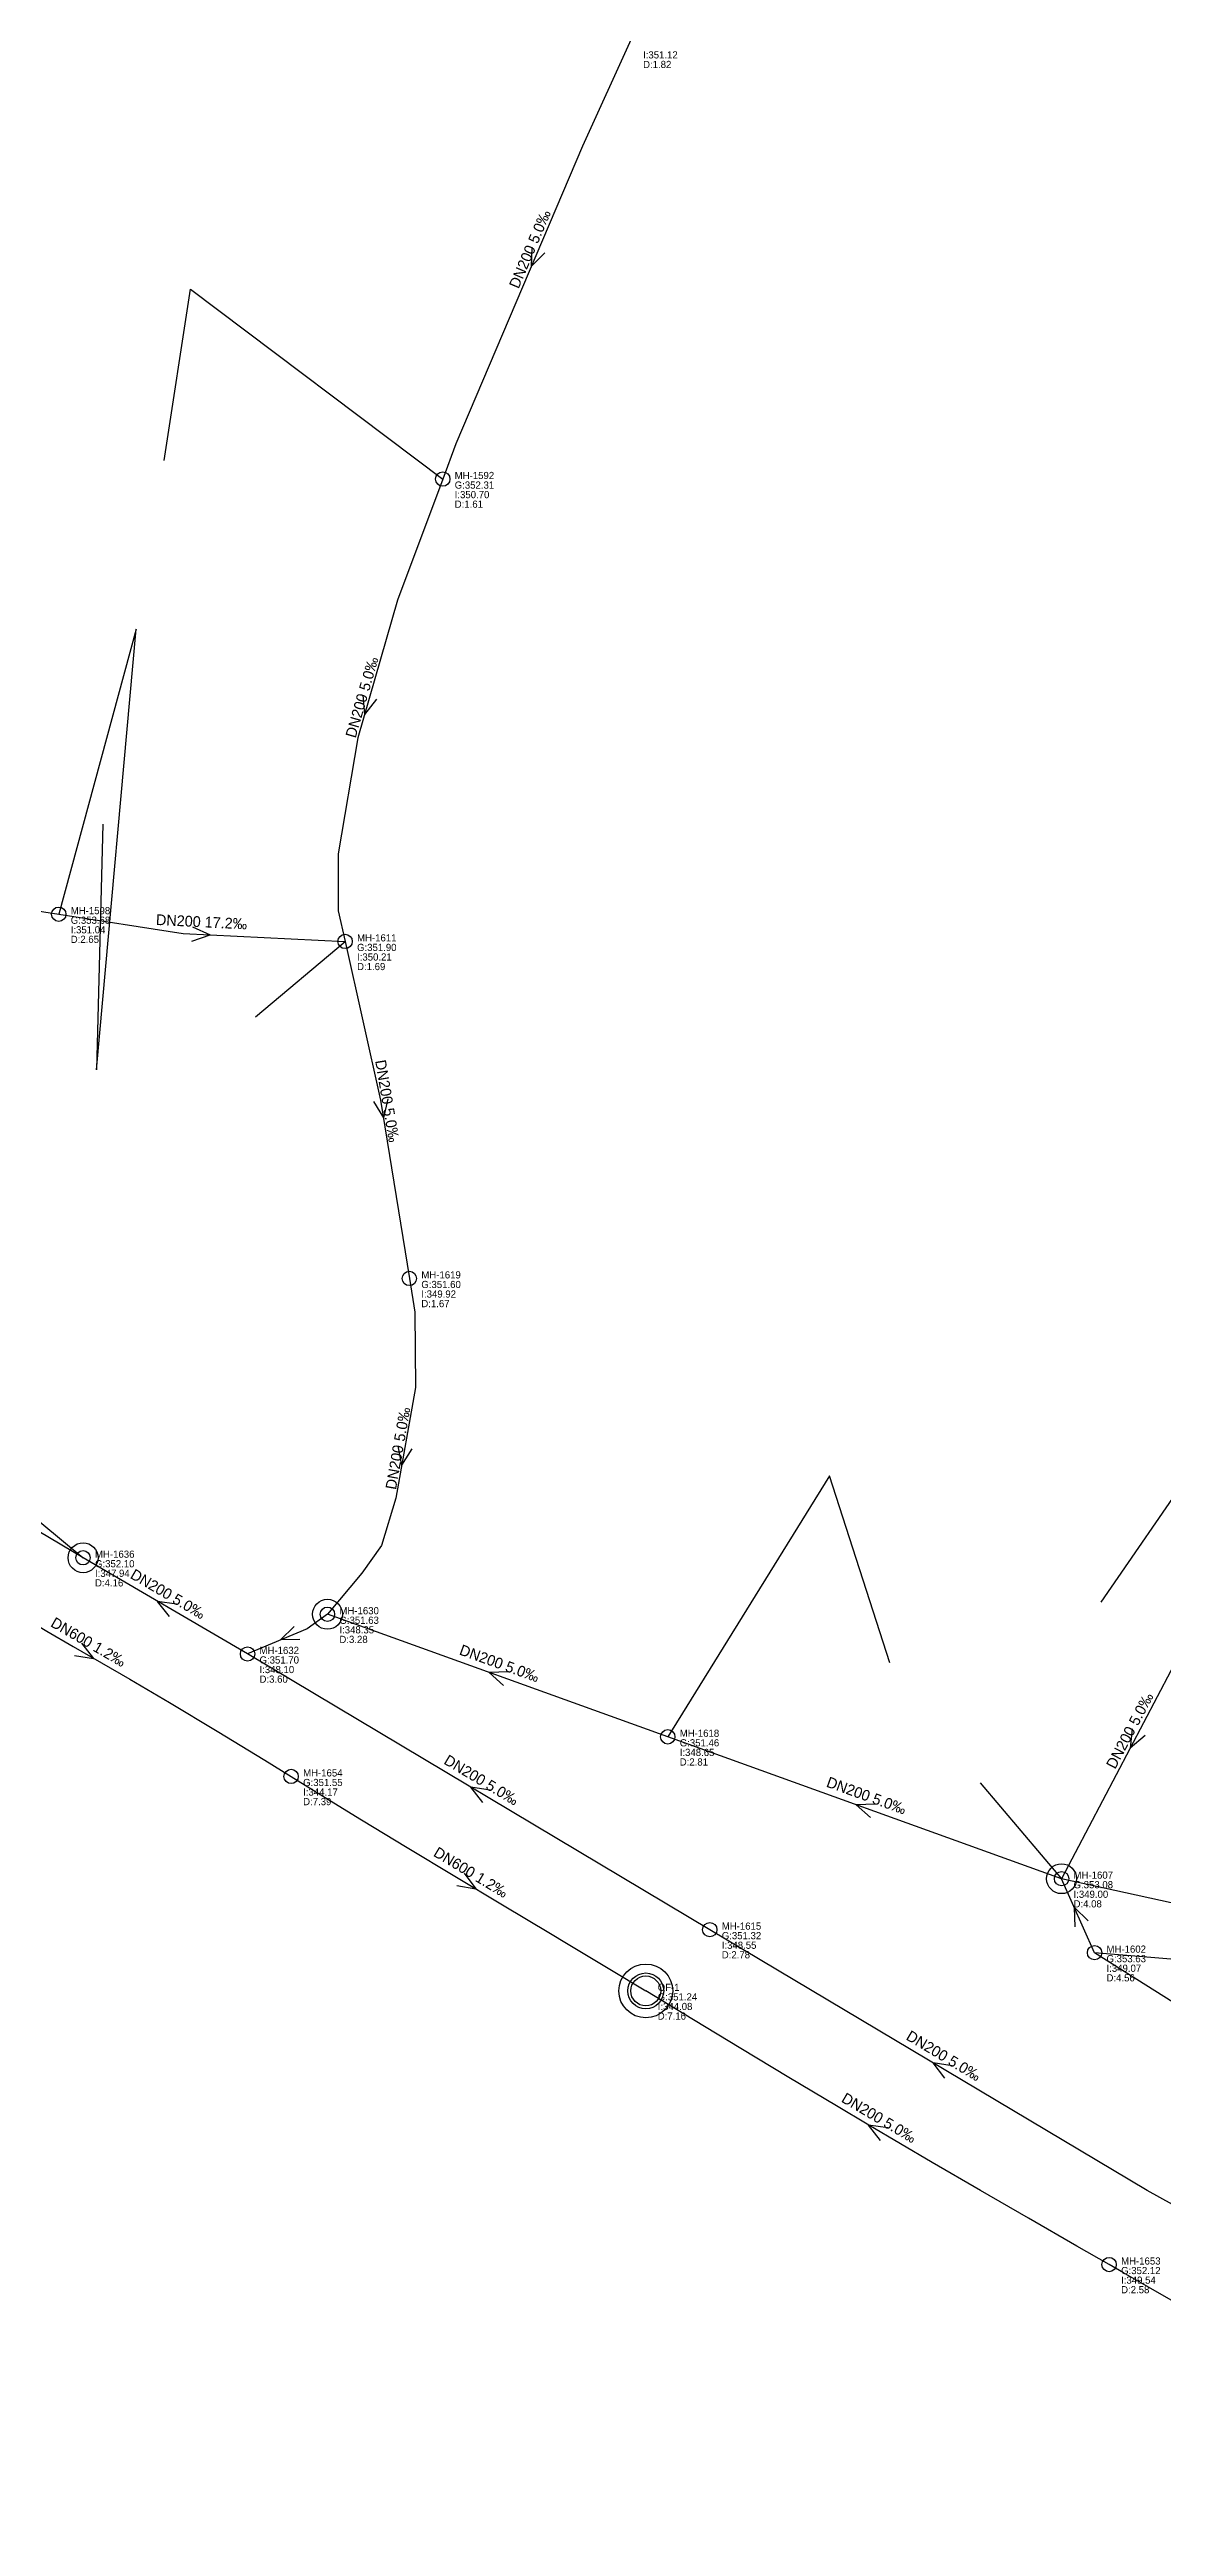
# Model space of a CAD drawing. Header units: metres. Extents: x 449900 to 451990, y 2566732 to 2570847.
# Drawn here: x 450514.6 to 450700.7, y 2567307.2 to 2567721.3 of the extents above; entities that cross this region are included whole.
import ezdxf
from ezdxf.enums import TextEntityAlignment as Align

# ---------------------------------------------------------------- set-up
doc = ezdxf.new("R2010")
doc.units = ezdxf.units.M
for name, color, linetype in [('SEW-DROP', 6, 'Continuous'), ('SEW-LABEL', 2, 'Continuous'), ('SEW-MH', 7, 'Continuous'), ('SEW-MH-LABEL', 8, 'Continuous'), ('SEW-OUTFALL', 1, 'Continuous'), ('SEW-PIPE-DN200', 3, 'Continuous'), ('SEW-PIPE-DN600', 2, 'Continuous'), ('SEW-RIDER', 8, 'Continuous')]:
    doc.layers.add(name, color=color, linetype=linetype)

msp = doc.modelspace()

# ---------------------------------------------------------------- linework, layer by layer
at = {"layer": 'SEW-DROP'}
for centre in [(450520.19, 2567469.17), (450561.06, 2567459.72), (450683.83, 2567415.51), (450683.83, 2567415.51), (450614.29, 2567396.75)]:
    msp.add_circle(centre, 2.5, dxfattribs=at)
at = {"layer": 'SEW-LABEL'}
for p, q in [((450595.22, 2567688.27), (450595.15, 2567685.04)), ((450597.43, 2567687.33), (450595.15, 2567685.04)), ((450566.95, 2567613.37), (450567.27, 2567610.15)), ((450569.25, 2567612.7), (450567.27, 2567610.15)), ((450538.4, 2567572.27), (450541.46, 2567573.32)), ((450538.52, 2567574.67), (450541.46, 2567573.32)), ((450568.76, 2567545.47), (450570.44, 2567542.71)), ((450571.13, 2567545.87), (450570.44, 2567542.71)), ((450572.81, 2567487.8), (450573.47, 2567484.63)), ((450575.17, 2567487.38), (450573.47, 2567484.63)), ((450534.63, 2567459.33), (450532.65, 2567461.88)), ((450535.84, 2567461.41), (450532.65, 2567461.88)), ((450555.52, 2567457.69), (450553.22, 2567455.42)), ((450556.45, 2567455.48), (450553.22, 2567455.42)), ((450518.75, 2567452.81), (450521.95, 2567452.35)), ((450519.95, 2567454.89), (450521.95, 2567452.35)), ((450591.33, 2567450.09), (450588.1, 2567449.98)), ((450590.52, 2567447.83), (450588.1, 2567449.98)), ((450695.65, 2567440.55), (450695.32, 2567437.34)), ((450697.78, 2567439.44), (450695.32, 2567437.34)), ((450587.02, 2567428.24), (450585.06, 2567430.81)), ((450588.25, 2567430.3), (450585.06, 2567430.81)), ((450652.72, 2567427.99), (450649.49, 2567427.88)), ((450651.9, 2567425.73), (450649.49, 2567427.88)), ((450582.69, 2567414.35), (450585.88, 2567413.84)), ((450583.93, 2567416.41), (450585.88, 2567413.84)), ((450686.1, 2567407.47), (450685.97, 2567410.69)), ((450688.29, 2567408.44), (450685.97, 2567410.69)), ((450664.32, 2567382.14), (450662.36, 2567384.71)), ((450665.55, 2567384.21), (450662.36, 2567384.71)), ((450653.53, 2567371.77), (450651.56, 2567374.32)), ((450654.75, 2567373.84), (450651.56, 2567374.32))]:
    msp.add_line(p, q, dxfattribs=at)
at = {"layer": 'SEW-MH'}
for centre in [(450580.34, 2567649.51), (450516.13, 2567576.76), (450564.01, 2567572.21), (450574.76, 2567515.86), (450520.19, 2567469.17), (450561.06, 2567459.72), (450547.7, 2567453.08), (450617.97, 2567439.23), (450554.99, 2567432.6), (450683.83, 2567415.51), (450625, 2567406.99), (450689.34, 2567403.14), (450691.78, 2567351)]:
    msp.add_circle(centre, 1.2, dxfattribs=at)
at = {"layer": 'SEW-OUTFALL'}
for radius in [4.5, 3]:
    msp.add_circle((450614.29, 2567396.75), radius, dxfattribs=at)
at = {"layer": 'SEW-PIPE-DN200'}
for points in [[(450611.84, 2567723.03), (450603.71, 2567705.14), (450582.54, 2567655.4), (450580.34, 2567649.51)], [(450580.34, 2567649.51), (450572.78, 2567629.24), (450566.14, 2567606.24), (450562.86, 2567586.86), (450562.86, 2567577.33), (450564.01, 2567572.21)], [(450457.49, 2567588.87), (450457.49, 2567588.87), (450479.2, 2567582.48), (450516.13, 2567576.76)], [(450516.13, 2567576.76), (450536.92, 2567573.54), (450564.01, 2567572.21)], [(450564.01, 2567572.21), (450569.95, 2567545.69), (450574.76, 2567515.86)], [(450455.24, 2567530.8), (450456.82, 2567528.09), (450464.59, 2567517.54), (450477, 2567504.98), (450520.19, 2567469.17)], [(450574.76, 2567515.86), (450575.67, 2567510.23), (450575.77, 2567497.64), (450572.49, 2567479.12), (450570.11, 2567471.22), (450566.83, 2567466.59), (450561.06, 2567459.72)], [(450520.19, 2567469.17), (450473.89, 2567496.65)], [(450547.7, 2567453.08), (450520.19, 2567469.17)], [(450561.06, 2567459.72), (450557.66, 2567457.29), (450547.7, 2567453.08)], [(450617.97, 2567439.23), (450561.06, 2567459.72)], [(450708.18, 2567461.84), (450704.41, 2567454.62), (450683.83, 2567415.51)], [(450625, 2567406.99), (450547.7, 2567453.08)], [(450683.83, 2567415.51), (450617.97, 2567439.23)], [(450774.08, 2567397.99), (450736.53, 2567403.97), (450683.83, 2567415.51)], [(450689.34, 2567403.14), (450689.34, 2567403.14), (450683.83, 2567415.51)], [(450702.39, 2567361.05), (450698.16, 2567363.37), (450625, 2567406.99)], [(450760.86, 2567358.07), (450689.34, 2567403.14)], [(450691.78, 2567351), (450686.39, 2567354.1), (450678.32, 2567358.74), (450670.26, 2567363.39), (450662.21, 2567368.07), (450651.61, 2567374.29), (450646.17, 2567377.52), (450638.19, 2567382.3), (450630.21, 2567387.11), (450622.25, 2567391.93), (450614.29, 2567396.75)], [(450770.41, 2567307.22), (450769.33, 2567307.79), (450759.44, 2567313.07), (450751.24, 2567317.49), (450743.07, 2567321.94), (450733.5, 2567327.23), (450726.8, 2567330.99), (450718.7, 2567335.58), (450710.61, 2567340.19), (450702.54, 2567344.82), (450694.19, 2567349.62), (450691.78, 2567351)]]:
    msp.add_lwpolyline(points, dxfattribs=at)
at = {"layer": 'SEW-PIPE-DN600'}
for points in [[(450486.31, 2567473.62), (450489.26, 2567471.8), (450492.38, 2567469.9), (450496.73, 2567467.29), (450502.01, 2567464.14), (450505.44, 2567462.1), (450509.8, 2567459.51), (450514.15, 2567456.92), (450518.52, 2567454.33), (450528.02, 2567448.86), (450534.64, 2567444.95), (450542.62, 2567440.16), (450550.57, 2567435.31), (450554.99, 2567432.6)], [(450554.99, 2567432.6), (450558.51, 2567430.45), (450566.78, 2567425.38), (450574.4, 2567420.75), (450582.37, 2567415.94), (450590.35, 2567411.15), (450598.34, 2567406.36), (450601.06, 2567404.72), (450608.27, 2567400.38), (450614.29, 2567396.75)]]:
    msp.add_lwpolyline(points, dxfattribs=at)
at = {"layer": 'SEW-RIDER'}
for points in [[(450533.78, 2567652.59), (450538.14, 2567681.24), (450580.34, 2567649.51)], [(450523.52, 2567591.82), (450522.44, 2567550.74), (450529.09, 2567624.43), (450516.13, 2567576.76)], [(450549.01, 2567559.63), (450564.01, 2567572.21)], [(450655.11, 2567451.61), (450645.02, 2567482.87), (450617.97, 2567439.23)], [(450690.47, 2567461.76), (450705.9, 2567484.12), (450736.61, 2567451.46), (450708.18, 2567461.84)], [(450670.19, 2567431.56), (450683.83, 2567415.51)], [(450704.81, 2567408.19), (450723.66, 2567400.26), (450689.34, 2567403.14)]]:
    msp.add_lwpolyline(points, dxfattribs=at)

# ---------------------------------------------------------------- texts
at = {"layer": 'SEW-LABEL'}
for s, rotation, p in [('DN200 5.0‰', 66.9488, (450595.74, 2567687.62)), ('DN200 5.0‰', 73.9064, (450567.69, 2567612.79)), ('DN200 17.2‰', -2.8113, (450539.96, 2567574.59)), ('DN200 5.0‰', -80.4238, (450570.19, 2567545.39)), ('DN200 5.0‰', 79.9545, (450573.73, 2567487.31)), ('DN200 5.0‰', 329.6851, (450533.94, 2567462.33)), ('DN600 1.2‰', -29.9308, (450520.65, 2567454.3)), ('DN200 5.0‰', 340.1962, (450589.52, 2567450.67)), ('DN200 5.0‰', 62.2405, (450696.02, 2567439.87)), ('DN200 5.0‰', 329.193, (450586.35, 2567431.24)), ('DN200 5.0‰', 340.1962, (450650.9, 2567428.57)), ('DN600 1.2‰', -30.9974, (450584.6, 2567415.81)), ('DN200 5.0‰', 329.193, (450663.65, 2567385.14)), ('DN200 5.0‰', 329.5373, (450652.85, 2567374.76))]:
    msp.add_text(s, height=1.8, rotation=rotation, dxfattribs=at).set_placement(p, align=Align.CENTER)
at = {"layer": 'SEW-MH-LABEL'}
for s, p in [('I:351.12', (450613.84, 2567719.83)), ('D:1.82', (450613.84, 2567718.23)), ('MH-1592', (450582.34, 2567649.51)), ('G:352.31', (450582.34, 2567647.91)), ('D:1.61', (450582.34, 2567644.71)), ('I:350.70', (450582.34, 2567646.31)), ('G:353.68', (450518.13, 2567575.16)), ('MH-1598', (450518.13, 2567576.76)), ('D:2.65', (450518.13, 2567571.96)), ('I:351.04', (450518.13, 2567573.56)), ('G:351.90', (450566.01, 2567570.61)), ('MH-1611', (450566.01, 2567572.21)), ('D:1.69', (450566.01, 2567567.41)), ('I:350.21', (450566.01, 2567569.01)), ('G:351.60', (450576.76, 2567514.26)), ('MH-1619', (450576.76, 2567515.86)), ('I:349.92', (450576.76, 2567512.66)), ('D:1.67', (450576.76, 2567511.06)), ('G:352.10', (450522.19, 2567467.57)), ('MH-1636', (450522.19, 2567469.17)), ('D:4.16', (450522.19, 2567464.37)), ('I:347.94', (450522.19, 2567465.97)), ('MH-1630', (450563.06, 2567459.72)), ('G:351.63', (450563.06, 2567458.12)), ('D:3.28', (450563.06, 2567454.92)), ('I:348.35', (450563.06, 2567456.52)), ('G:351.70', (450549.7, 2567451.48)), ('MH-1632', (450549.7, 2567453.08)), ('I:348.10', (450549.7, 2567449.88)), ('D:3.60', (450549.7, 2567448.28)), ('G:351.46', (450619.97, 2567437.63)), ('MH-1618', (450619.97, 2567439.23)), ('D:2.81', (450619.97, 2567434.43)), ('I:348.65', (450619.97, 2567436.03)), ('G:351.55', (450556.99, 2567431)), ('MH-1654', (450556.99, 2567432.6)), ('I:344.17', (450556.99, 2567429.4)), ('D:7.39', (450556.99, 2567427.8)), ('G:353.08', (450685.83, 2567413.91)), ('MH-1607', (450685.83, 2567415.51)), ('D:4.08', (450685.83, 2567410.71)), ('I:349.00', (450685.83, 2567412.31)), ('G:351.32', (450627, 2567405.39)), ('MH-1615', (450627, 2567406.99)), ('D:2.78', (450627, 2567402.19)), ('I:348.55', (450627, 2567403.79)), ('G:353.63', (450691.34, 2567401.54)), ('MH-1602', (450691.34, 2567403.14)), ('OF-1', (450616.29, 2567396.75)), ('D:4.56', (450691.34, 2567398.34)), ('I:349.07', (450691.34, 2567399.94)), ('G:351.24', (450616.29, 2567395.15)), ('D:7.16', (450616.29, 2567391.95)), ('I:344.08', (450616.29, 2567393.55)), ('MH-1653', (450693.78, 2567351)), ('G:352.12', (450693.78, 2567349.4)), ('I:349.54', (450693.78, 2567347.8)), ('D:2.58', (450693.78, 2567346.2))]:
    msp.add_text(s, height=1.2, dxfattribs=at).set_placement(p)

doc.saveas('drawing.dxf')
